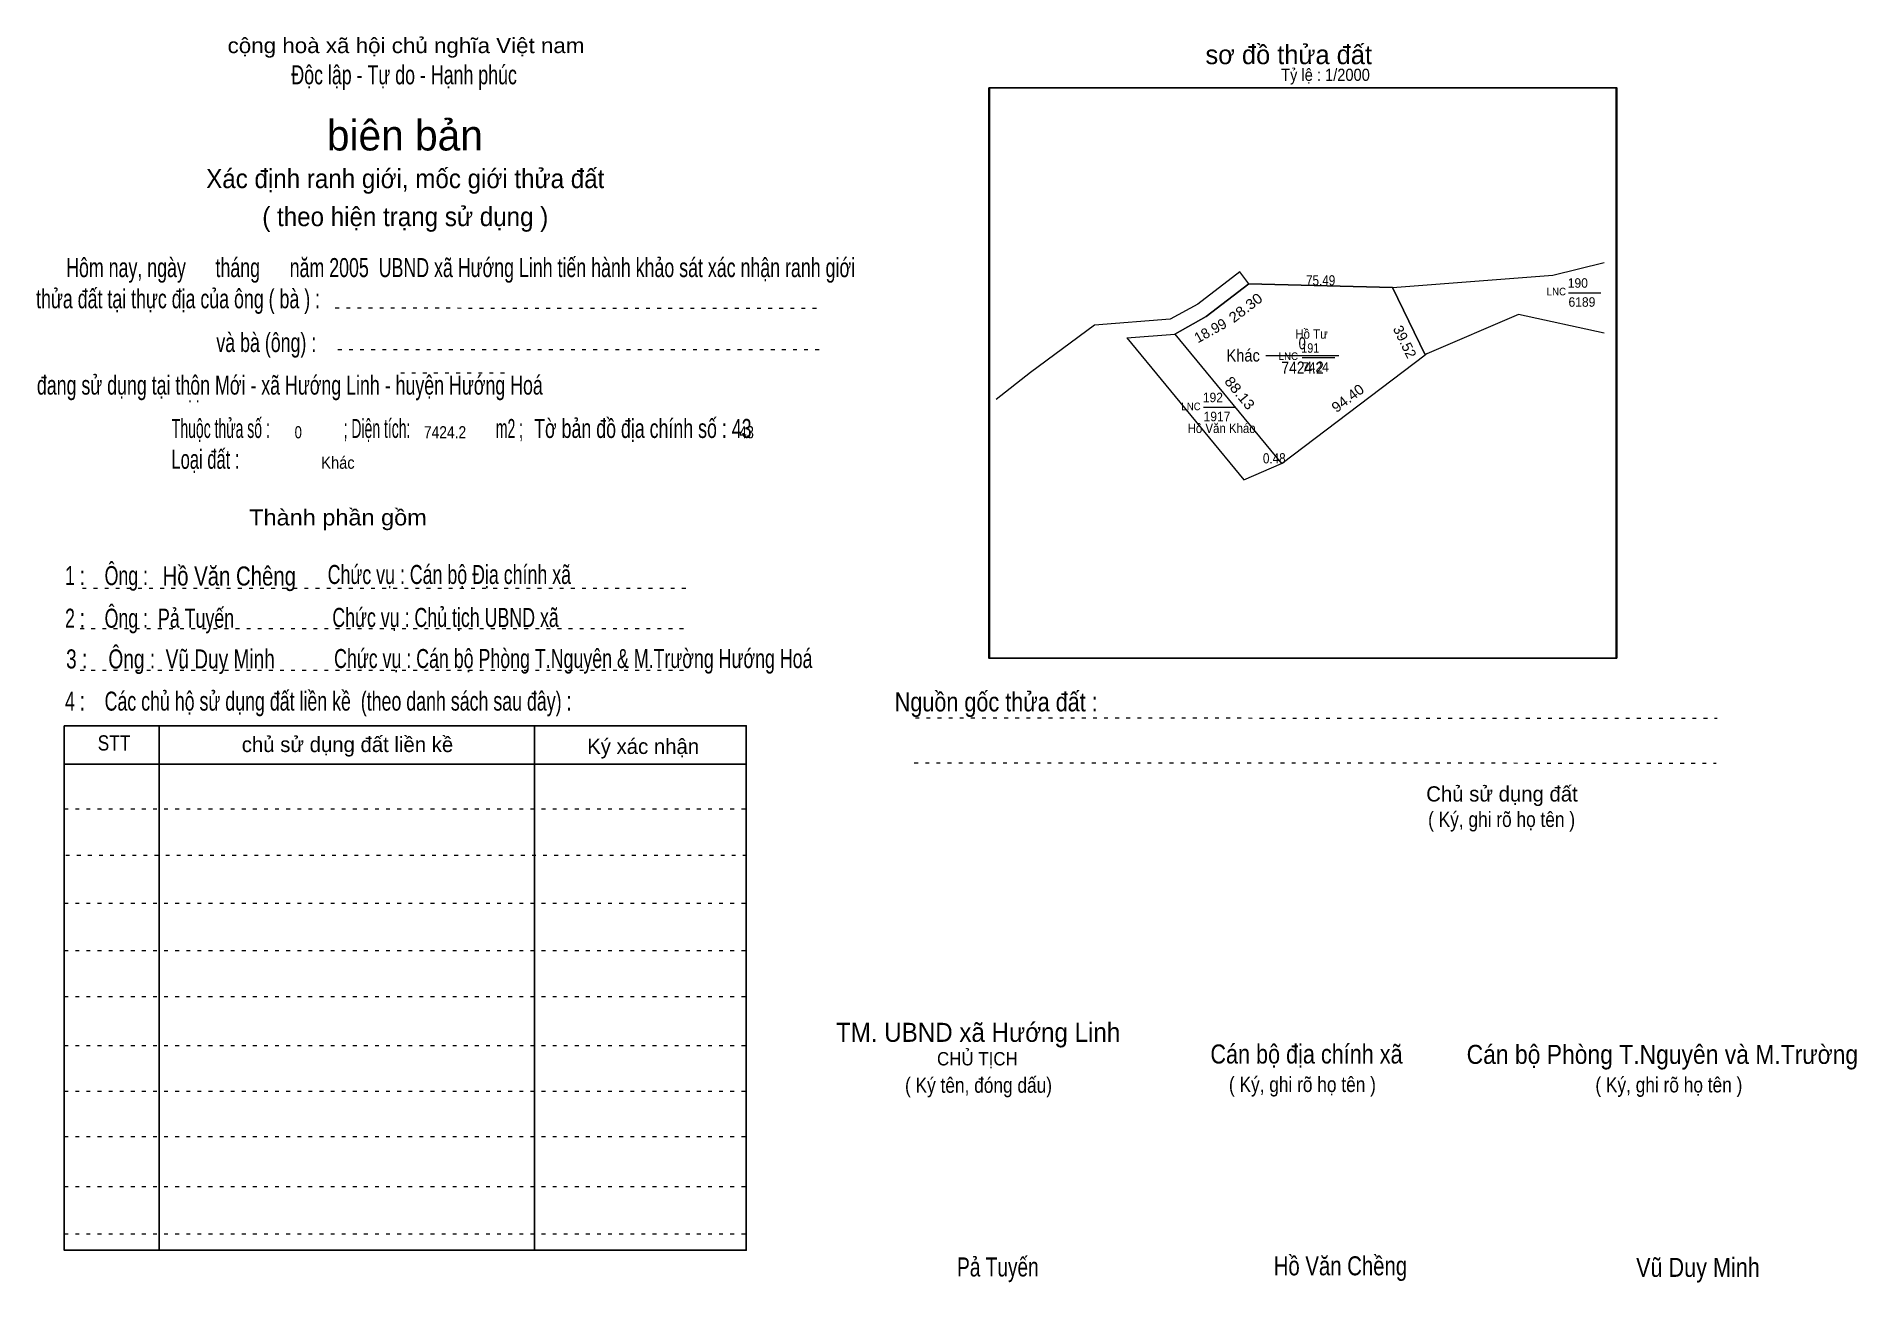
# Model space of a CAD drawing. Header units: centimetres. Extents: x -1.5 to 46.4, y -3.9 to 28.9.
import ezdxf
from ezdxf.enums import TextEntityAlignment as Align

# ---------------------------------------------------------------- set-up
doc = ezdxf.new("R2010")
doc.units = ezdxf.units.CM
doc.header["$LTSCALE"] = 0.16
doc.linetypes.add('DOTTED', pattern=[1.5, 0.3, -1.2])
for name, color, linetype, lineweight in [('15', 7, 'Continuous', 13), ('2', 7, 'Continuous', 25), ('22', 7, 'Continuous', 13), ('33', 7, 'Continuous', 13), ('5', 7, 'DOTTED', 13)]:
    doc.layers.add(name, color=color, linetype=linetype, lineweight=lineweight)
for name, color, linetype in [('16', 7, 'Continuous'), ('34', 7, 'Continuous'), ('51', 7, 'Continuous')]:
    doc.layers.add(name, color=color, linetype=linetype)

msp = doc.modelspace()

# ---------------------------------------------------------------- linework, layer by layer
at = {"layer": '15'}
for p, q in [((38.81, 22.13), (39.66, 22.13)), ((31.8, 20.43), (32.66, 20.43)), ((29.21, 19.12), (30.06, 19.12))]:
    msp.add_line(p, q, dxfattribs=at)
at = {"layer": '2'}
msp.add_lwpolyline([(23.56, 27.52), (40.06, 27.52), (40.06, 12.52), (23.56, 12.52)], close=True, dxfattribs=at)
at = {"layer": '22'}
for p, q in [((30.4, 22.36), (34.18, 22.27)), ((34.18, 22.27), (35.04, 20.5)), ((27.19, 20.94), (30.27, 17.21)), ((30.27, 17.21), (31.26, 17.64))]:
    msp.add_line(p, q, dxfattribs=at)
for points in [[(30.4, 22.36), (30.16, 22.68), (29.06, 21.83), (28.33, 21.43), (26.34, 21.28), (24.66, 20.03), (23.75, 19.32)], [(34.18, 22.27), (38.4, 22.59), (39.75, 22.92)], [(28.45, 21.04), (29.28, 21.5), (30.4, 22.36)], [(39.75, 21.07), (37.49, 21.56), (35.08, 20.52), (35.04, 20.5)], [(27.19, 20.94), (28.45, 21.04), (31.26, 17.64)], [(31.26, 17.64), (31.28, 17.65), (35.04, 20.5)]]:
    msp.add_lwpolyline(points, dxfattribs=at)
msp.add_lwpolyline([(31.26, 17.64), (31.28, 17.65), (35.04, 20.5), (34.18, 22.27), (30.4, 22.36), (29.28, 21.5), (28.45, 21.04)], close=True, dxfattribs=at)
at = {"layer": '33'}
msp.add_line((30.85, 20.48), (32.77, 20.48), dxfattribs=at)
at = {"layer": '5'}
for p, q in [((6.37, 21.73), (19.21, 21.72)), ((6.44, 20.64), (19.25, 20.64)), ((8.09, 20.02), (10.86, 20.02)), ((-0.28, 14.36), (15.72, 14.36)), ((-0.34, 13.3), (15.66, 13.3)), ((-0.34, 12.2), (15.66, 12.2)), ((21.63, 10.95), (42.72, 10.94)), ((21.6, 9.77), (42.69, 9.76)), ((-0.76, 8.56), (17.18, 8.56)), ((-0.72, 7.34), (17.22, 7.34)), ((-0.76, 6.08), (17.18, 6.08)), ((-0.76, 4.83), (17.18, 4.83)), ((-0.76, 3.62), (17.18, 3.62)), ((-0.76, 2.33), (17.18, 2.33)), ((-0.76, 1.13), (17.18, 1.13)), ((-0.76, -0.06), (17.18, -0.06)), ((-0.76, -1.37), (17.18, -1.37)), ((-0.76, -2.62), (17.18, -2.62))]:
    msp.add_line(p, q, dxfattribs=at)
at = {"layer": '5', "linetype": 'Continuous', "lineweight": 25}
for p, q in [((1.74, 10.74), (1.74, -3.05)), ((11.61, 10.74), (11.61, -3.05)), ((-0.76, 9.73), (17.18, 9.73))]:
    msp.add_line(p, q, dxfattribs=at)
for points in [[(23.58, 27.52), (40.08, 27.52), (40.08, 12.52), (23.58, 12.52)], [(-0.76, 10.74), (17.18, 10.74), (17.18, -3.05), (-0.76, -3.05)]]:
    msp.add_lwpolyline(points, close=True, dxfattribs=at)

# ---------------------------------------------------------------- texts
at = {"layer": '15'}
for s, width, p in [('190', 0.95, (38.79, 22.26)), ('6189', 0.95, (38.81, 21.76)), ('191', 0.85, (31.78, 20.55)), ('7424', 0.95, (31.8, 20.05)), ('192', 0.95, (29.19, 19.25)), ('1917', 0.95, (29.21, 18.75))]:
    msp.add_text(s, height=0.25, dxfattribs=dict(at, width=width)).set_placement(p)
at = {"layer": '16', "width": 0.9}
for s, p in [('Hồ Tư', (32.05, 20.92)), ('Hồ Văn Kháo', (29.685, 18.44))]:
    msp.add_text(s, height=0.25, dxfattribs=at).set_placement(p, align=Align.CENTER)
at = {"layer": '22', "width": 0.95}
for p in [(38.49, 22.06), (31.44, 20.36), (28.88, 19.04)]:
    msp.add_text('LNC', height=0.2, dxfattribs=at).set_placement(p, align=Align.CENTER)
at = {"layer": '33', "width": 0.9}
msp.add_text('Khác', height=0.32, dxfattribs=at).set_placement((30.69, 20.32), align=Align.RIGHT)
at = {"layer": '33'}
for s, width, p in [('0', 0.8, (31.805, 20.64)), ('7424.2', 0.85, (31.815, 20))]:
    msp.add_text(s, height=0.32, dxfattribs=dict(at, width=width)).set_placement(p, align=Align.CENTER)
at = {"layer": '34'}
for s, width, p in [(': : ', 0.85, (2.5, 19.25)), ('0', 0.8, (5.3, 18.3)), ('7424.2', 0.85, (8.7, 18.3)), ('43', 0.8, (17, 18.3)), ('Khác', 0.9, (6, 17.5))]:
    msp.add_text(s, height=0.32, dxfattribs=dict(at, width=width)).set_placement(p)
at = {"layer": '5'}
for s, height, width, p in [('cộng hoà xã hội chủ nghĩa Việt nam', 0.4, 1.1, (8.23, 28.43)), ('Độc lập - Tự do - Hạnh phúc', 0.5, 0.7, (8.18, 27.61)), ('Xác định ranh giới, mốc giới thửa đất', 0.5, 0.95, (8.21, 24.88)), ('( theo hiện trạng sử dụng )', 0.5, 0.95, (8.21, 23.88)), ('Thành phần gồm', 0.42, 1.1, (6.44, 16.01)), ('Hồ Văn Chêng', 0.5, 0.8, (3.58, 14.43)), ('Chức vụ : Cán bộ Địa chính xã', 0.5, 0.7, (9.37, 14.47)), ('Chức vụ : Chủ tịch UBND xã', 0.5, 0.7, (9.27, 13.34)), ('Chức vụ : Cán bộ Phòng T.Nguyên & M.Trường Hướng Hoá', 0.5, 0.7, (12.63, 12.26)), ('    Nguồn gốc thửa đất :', 0.5, 0.85, (23.44, 11.12)), ('( Ký, ghi rõ họ tên )', 0.4, 0.85, (37.05, 8.08)), ('CHỦ TỊCH', 0.35, 0.95, (23.26, 1.81)), ('( Ký tên, đóng dấu)', 0.4, 0.85, (23.29, 1.09)), ('( Ký, ghi rõ họ tên )', 0.4, 0.85, (31.81, 1.11)), ('( Ký, ghi rõ họ tên )', 0.4, 0.85, (41.45, 1.1)), ('Pả Tuyến', 0.5, 0.75, (23.8, -3.74)), ('Hồ Văn Chềng', 0.5, 0.8, (32.81, -3.71)), ('Vũ Duy Minh', 0.5, 0.85, (42.215, -3.75))]:
    msp.add_text(s, height=height, dxfattribs=dict(at, width=width)).set_placement(p, align=Align.CENTER)
msp.add_text('sơ đồ thửa đất', height=0.5, dxfattribs=at).set_placement((29.26, 28.14))
for s, height, p in [('biên bản', 0.8, (8.2, 25.87)), ('      chủ sử dụng đất liền kề', 0.4, (6.245, 10.05)), ('   Ký xác nhận', 0.4, (14.245, 10)), ('Chủ sử dụng đất', 0.4, (37.06, 8.75))]:
    msp.add_text(s, height=height, dxfattribs=at).set_placement(p, align=Align.CENTER)
for s, height, width, p in [('   Hôm nay, ngày      tháng      năm 2005  UBND xã Hướng Linh tiến hành khảo sát xác nhận ranh giới ', 0.5, 0.7, (-1.1, 22.54)), ('thửa đất tại thực địa của ông ( bà ) :                                       ', 0.5, 0.7, (-1.5, 21.72)), ('                                     và bà (ông) :', 0.5, 0.7, (-1.57, 20.57)), (' đang sử dụng tại thôn Mới - xã Hướng Linh - huyện Hướng Hoá', 0.5, 0.7, (-1.61, 19.45)), ('Thuộc thửa số :                   ; Diện tích:                      m2 ;                                            ', 0.5, 0.55, (2.07, 18.31)), ('Tờ bản đồ địa chính số : 43', 0.5, 0.7, (11.6, 18.31)), ('Loại đất :  ', 0.5, 0.65, (2.06, 17.5)), ('    1 :    Ông :                                                        ', 0.5, 0.7, (-1.26, 14.44)), ('    2 :    Ông :  Pả Tuyến', 0.5, 0.7, (-1.26, 13.32)), ('    3 :    Ông :  Vũ Duy Minh', 0.5, 0.75, (-1.27, 12.25)), ('    4 :    Các chủ hộ sử dụng đất liền kề  (theo danh sách sau đây) :', 0.5, 0.7, (-1.26, 11.14)), ('STT', 0.4, 0.85, (0.12, 10.09)), ('TM. UBND xã Hướng Linh', 0.5, 0.95, (19.54, 2.43)), ('Cán bộ địa chính xã  ', 0.5, 0.85, (29.39, 1.86)), ('Cán bộ Phòng T.Nguyên và M.Trường', 0.5, 0.9, (36.13, 1.85))]:
    msp.add_text(s, height=height, dxfattribs=dict(at, width=width)).set_placement(p)
at = {"layer": '51', "width": 0.9}
msp.add_text('Tỷ lệ : 1/2000', height=0.32, dxfattribs=at).set_placement((31.25, 27.7))
at = {"layer": '51', "width": 0.85}
for s, p in [('75.49', (32.29, 22.32)), ('0.48', (31.07, 17.64))]:
    msp.add_text(s, height=0.27, dxfattribs=at).set_placement(p, align=Align.CENTER)
at = {"layer": '51'}
for s, rotation, width, p in [('28.30', 37.578, 1.1, (30.3977, 21.626)), ('88.13', 309.544, 1.1, (30.0571, 19.406)), ('94.40', 37.096, 1.05, (33.0836, 19.2476))]:
    msp.add_text(s, height=0.27, rotation=rotation, dxfattribs=dict(at, width=width)).set_placement(p, align=Align.CENTER)
for s, rotation, p in [('18.99', 29.075, (29.4544, 21.0149)), ('39.52', 296.04, (34.3807, 20.7793))]:
    msp.add_text(s, height=0.27, rotation=rotation, dxfattribs=at).set_placement(p, align=Align.CENTER)

doc.saveas('drawing.dxf')
